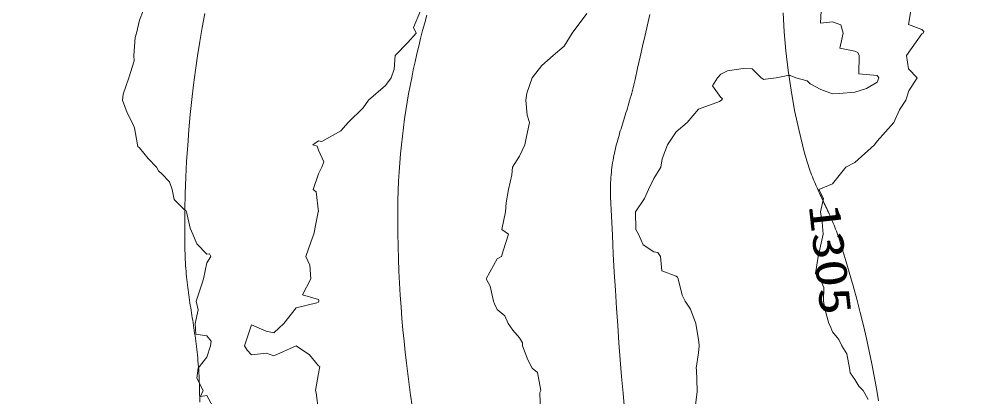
# Model space of a CAD drawing. Units: millimetres at full size, sheet at 1:500; details may follow other scales. Extents: x -209175 to 420500, y 0 to 351151.
# Drawn here: x 77432 to 85958, y 160072 to 163458 of the extents above; entities that cross this region are included whole.
import ezdxf
from ezdxf.enums import TextEntityAlignment as Align

# ---------------------------------------------------------------- set-up
doc = ezdxf.new("R2010")
doc.units = ezdxf.units.MM
doc.header["$LTSCALE"] = 500
for name, color, linetype, lineweight in [('D-BGD-HICN', 7, 'Continuous', 13), ('D-BGD-LWCN', 8, 'Continuous', 13), ('D-BYP-STR8', 5, 'Continuous', 50), ('サーフェス_コンタ作成', 33, 'Continuous', 13)]:
    doc.layers.add(name, color=color, linetype=linetype, lineweight=lineweight)
doc.styles.add('ＭＳ ゴシック', font='')
doc.styles.get('ＭＳ ゴシック').set_extended_font_data('MS Gothic')

msp = doc.modelspace()

# ---------------------------------------------------------------- linework, layer by layer
at = {"layer": 'D-BGD-HICN'}
msp.add_lwpolyline([(79050.4, 160025.9), (79047.9, 160141.1), (79042.9, 160258.3), (79041.2, 160287), (79039.4, 160315.2), (79037.4, 160342.9), (79035.2, 160370.1), (79032.9, 160396.9), (79030.4, 160423.3), (79027.8, 160449.2), (79025.1, 160474.7), (79022.2, 160499.9), (79019.3, 160524.7), (79016.2, 160549.3), (79013.1, 160573.5), (79009.8, 160597.4), (79006.5, 160621.1), (79003.2, 160644.6), (78999.8, 160667.9), (78996.3, 160691), (78992.8, 160713.9), (78989.3, 160736.7), (78985.7, 160759.4), (78982.2, 160782), (78978.6, 160804.5), (78975.1, 160827), (78971.5, 160849.4), (78968, 160871.9), (78964.5, 160894.4), (78961.1, 160916.9), (78957.7, 160939.5), (78954.4, 160962.2), (78951.2, 160985), (78948, 161007.9), (78945, 161031), (78942, 161054.3), (78939.1, 161077.8), (78936.4, 161101.5), (78933.7, 161125.5), (78931.2, 161149.7), (78928.9, 161174.3), (78926.7, 161199.1), (78924.6, 161224.3), (78922.8, 161249.9), (78921.1, 161275.9), (78919.6, 161302.2), (78918.3, 161329), (78917.2, 161356.3), (78916.3, 161384), (78915.6, 161412.3), (78915.2, 161441.1), (78914.6, 161595.5), (78916, 161746.9), (78919.4, 161895.6), (78924.7, 162041.6), (78931.9, 162185.1), (78940.9, 162326.1), (78951.7, 162464.8), (78964.1, 162601.4), (78978.2, 162735.8), (78993.9, 162868.4), (79011.2, 162999.1), (79029.9, 163128.2), (79050, 163255.7), (79071.5, 163381.7), (79094.3, 163506.5)], dxfattribs=at)
at = {"layer": 'D-BGD-LWCN'}
for points in [[(81080.1, 163492.5), (81061.5, 163423.3), (81043.2, 163354), (81025.5, 163284.5), (81008.3, 163214.8), (80991.6, 163144.7), (80975.5, 163074.3), (80960, 163003.3), (80945.2, 162931.8), (80931, 162859.7), (80917.5, 162786.9), (80904.8, 162713.3), (80892.8, 162638.8), (80881.6, 162563.5), (80871.2, 162487.1), (80861.7, 162409.7), (80853.1, 162331.2), (80845.5, 162251.5), (80838.8, 162170.5), (80833, 162088.1), (80828.3, 162004.4), (80824.7, 161919.1), (80822.1, 161832.3), (80820.7, 161743.8), (80820.4, 161653.6), (80821.3, 161537.1), (80823.5, 161422.8), (80826.7, 161310.5), (80831, 161200.1), (80836.4, 161091.6), (80842.7, 160984.9), (80850, 160879.8), (80858.1, 160776.3), (80867, 160674.3), (80876.8, 160573.6), (80887.2, 160474.3), (80898.4, 160376.2), (80910.1, 160279.2), (80922.5, 160183.2), (80935.3, 160088.2), (80948.7, 159993.9)], [(83076.7, 163499.1), (83055, 163406.2), (83033.1, 163311.7), (83011.1, 163215.7), (82988.9, 163117.9), (82966.5, 163018.4), (82944, 162917), (82938.3, 162891.7), (82932.4, 162866.8), (82926.4, 162842.4), (82920.3, 162818.4), (82914.2, 162794.8), (82907.9, 162771.5), (82901.6, 162748.7), (82895.2, 162726.1), (82888.8, 162703.9), (82882.3, 162682), (82875.8, 162660.4), (82869.3, 162639.1), (82862.8, 162617.9), (82856.3, 162597), (82849.8, 162576.3), (82843.4, 162555.8), (82837, 162535.4), (82830.6, 162515.1), (82824.4, 162495), (82818.2, 162474.9), (82812.1, 162454.9), (82806.1, 162435), (82800.3, 162415.1), (82794.5, 162395.2), (82788.9, 162375.3), (82783.5, 162355.4), (82778.2, 162335.4), (82773.1, 162315.3), (82768.1, 162295.1), (82763.4, 162274.9), (82758.9, 162254.4), (82754.6, 162233.9), (82750.5, 162213.1), (82746.7, 162192.2), (82743.1, 162171), (82739.9, 162149.6), (82736.8, 162127.9), (82734.1, 162105.9), (82731.7, 162083.7), (82729.6, 162061.1), (82727.8, 162038.1), (82726.4, 162014.8), (82725.3, 161991.2), (82724.6, 161967.1), (82724.2, 161942.6), (82724.2, 161917.6), (82724.7, 161892.1), (82725.5, 161866.2), (82732.8, 161692.7), (82740.7, 161522.2), (82749.2, 161354.8), (82758.2, 161190.2), (82767.8, 161028.4), (82778, 160869.1), (82788.6, 160712.3), (82799.8, 160557.8), (82811.5, 160405.5), (82823.6, 160255.2), (82836.2, 160106.9), (82849.3, 159960.3)], [(84270.3, 163512.7), (84278.8, 163343.3), (84293.1, 163171.4), (84313.1, 162996.9), (84339.3, 162819.6), (84371.9, 162639.4), (84410.9, 162456), (84456.8, 162269.5), (84462.3, 162248.6), (84468.1, 162228.2), (84473.9, 162208.2), (84479.8, 162188.6), (84485.9, 162169.4), (84492, 162150.6), (84498.3, 162132.1), (84504.6, 162114), (84511.1, 162096.1), (84517.6, 162078.6), (84524.2, 162061.3), (84530.9, 162044.2), (84537.6, 162027.5), (84544.5, 162010.9), (84551.3, 161994.5), (84558.3, 161978.3), (84565.3, 161962.2), (84572.4, 161946.3), (84579.5, 161930.5), (84586.6, 161914.9), (84593.8, 161899.3), (84601, 161883.7), (84608.3, 161868.2), (84615.5, 161852.7), (84622.8, 161837.3), (84630.1, 161821.8), (84637.5, 161806.3), (84644.8, 161790.7), (84652.1, 161775.1), (84659.5, 161759.4), (84666.8, 161743.5), (84674.1, 161727.6), (84681.4, 161711.5), (84688.7, 161695.2), (84695.9, 161678.7), (84703.1, 161662.1), (84710.3, 161645.2), (84717.5, 161628.1), (84724.6, 161610.7), (84731.7, 161593), (84738.7, 161575), (84745.6, 161556.8), (84752.5, 161538.1), (84759.4, 161519.2), (84766.1, 161499.8), (84772.8, 161480.1), (84779.5, 161459.9), (84786, 161439.3), (84824.4, 161313.7), (84860.8, 161190), (84895.1, 161068.1), (84927.5, 160948), (84957.9, 160829.5), (84986.6, 160712.6), (85013.4, 160597.1), (85038.6, 160483), (85062.2, 160370.3), (85084.1, 160258.7), (85104.6, 160148.2), (85123.6, 160038.8)]]:
    msp.add_lwpolyline(points, dxfattribs=at)
at = {"layer": 'D-BYP-STR8'}
msp.add_arc((-66084.1, 65785.4), 168421.1, 23.53508, 58.38333, dxfattribs=at)
at = {"layer": 'サーフェス_コンタ作成'}
for points in [[(79166.2, 159986.2), (79111, 160084.1), (79056.5, 160076.5), (79080.1, 160131), (79021.8, 160241.8), (79034, 160331), (79111, 160430.2), (79145.8, 160531), (79151.4, 160571.4), (79111, 160621.2), (79013.4, 160633.4), (79006.8, 160731), (79033.4, 160853.4), (79018.3, 160931), (79071.6, 161091.6), (79081.3, 161131), (79111, 161273.1), (79148.9, 161331), (79135.4, 161355.4), (79111, 161350.8), (79022.9, 161442.9), (78986.8, 161531), (78963.1, 161583.1), (78930.8, 161731), (78923.4, 161743.4), (78911, 161751.2), (78819.9, 161839.9), (78801.3, 161931), (78778, 161998), (78711, 162071.4), (78679.1, 162099.1), (78660.8, 162131), (78588.4, 162208.4), (78511, 162302.7), (78495.7, 162315.7), (78493.4, 162331), (78464.2, 162484.2), (78444.6, 162531), (78398.9, 162618.9), (78356.8, 162731), (78363.4, 162783.4), (78413, 162931), (78462.3, 163082.3), (78458.2, 163131), (78471, 163291), (78481.8, 163331), (78511, 163446), (78542.2, 163531)], [(81024, 163531), (80961.2, 163381.2), (80985.1, 163331), (80911, 163246.6), (80798.6, 163131), (80787.5, 163007.5), (80762, 162931), (80711, 162862.5), (80558.4, 162731), (80511, 162662.5), (80377, 162531), (80311, 162457.3), (80140.3, 162360.3), (80111, 162367.4), (80061, 162331), (80099.5, 162319.5), (80111, 162283), (80159.1, 162179.1), (80141.4, 162131), (80111, 162071.6), (80062.9, 161931), (80090.9, 161910.9), (80110.5, 161731), (80110, 161730), (80070.8, 161531), (80047.2, 161467.2), (79998.9, 161331), (80034, 161254), (80043.1, 161131), (79967.6, 160987.6), (80111, 160944.1), (80115.8, 160935.8), (80115.9, 160931), (80111, 160920), (80096.5, 160916.5), (79911, 160869.8), (79800.1, 160731), (79711, 160646), (79642.7, 160662.7), (79511, 160719.1), (79450.5, 160531), (79472.2, 160492.2), (79511, 160449.1), (79645.5, 160465.5), (79711, 160440.8), (79911, 160531), (80030.7, 160450.7), (80111, 160350.8), (80124.6, 160344.6), (80121.8, 160331), (80111, 160282.1), (80084.1, 160131), (80089.9, 160109.9), (80111, 159947.2)], [(84608.6, 163531), (84601.9, 163421.9), (84711, 163432.3), (84784.3, 163404.3), (84806, 163331), (84776.3, 163196.3), (84911, 163169.5), (84936.8, 163156.8), (84948.3, 163131), (84945.8, 162965.8), (85111, 162950.7), (85120.4, 162940.4), (85124.3, 162931), (85111, 162892), (85015.8, 162835.8), (84911, 162803.5), (84771.2, 162791.2), (84711, 162788.5), (84605.9, 162825.9), (84511, 162876.5), (84483.7, 162903.7), (84383.7, 162931), (84332.1, 162952.1), (84311, 162952.8), (84206.7, 162931), (84111, 162919.5), (84096, 162916), (84071.7, 162931), (83991.4, 163011.4), (83911, 163014.3), (83772.5, 162992.5), (83711, 162962.6), (83681.4, 162931), (83638.3, 162858.3), (83711, 162756), (83727.3, 162747.3), (83716.7, 162731), (83711, 162727.6), (83700.3, 162720.3), (83511, 162649.3), (83409.6, 162531), (83311, 162446.9), (83235, 162331), (83186, 162206), (83174.7, 162131), (83111, 162028.3), (83063.4, 161931), (83028.6, 161848.6), (82948.1, 161731), (82951.6, 161571.6), (82975.9, 161531), (83016.5, 161436.5), (83111, 161373.3), (83146.4, 161366.4), (83172.9, 161331), (83182.9, 161202.9), (83311, 161154.1), (83324.3, 161144.3), (83329.4, 161131), (83364.2, 160984.2), (83393, 160931), (83439.4, 160859.4), (83486.5, 160731), (83490.8, 160710.8), (83511, 160587), (83516.9, 160536.9), (83518.4, 160531), (83511, 160467.4), (83490.7, 160331), (83494.8, 160314.8), (83498.8, 160131), (83498.8, 160118.8), (83475.9, 159931)], [(82511, 163507.7), (82382.4, 163331), (82311, 163215), (82211.9, 163131), (82111, 163041.2), (82022.9, 162931), (81974.8, 162794.8), (81965.3, 162731), (81977.4, 162597.4), (81999.4, 162531), (81969.6, 162389.6), (81958.4, 162331), (81911, 162228.8), (81848.6, 162131), (81841.2, 162061.2), (81812.2, 161931), (81791.6, 161811.6), (81785, 161731), (81751, 161571), (81811, 161531), (81762.6, 161382.6), (81748.2, 161331), (81711, 161308.5), (81612.6, 161131), (81646.1, 161066.1), (81677.9, 160931), (81685.9, 160905.9), (81711, 160855.6), (81779.8, 160799.8), (81808.7, 160731), (81851.4, 160671.4), (81911, 160602.4), (81938, 160558), (81937.5, 160531), (81984.4, 160404.4), (82022.8, 160331), (82072.5, 160292.5), (82099.6, 160131), (82091.3, 160111.3), (82098.1, 159931)]]:
    msp.add_lwpolyline(points, dxfattribs=at)
at = {"layer": 'サーフェス_コンタ作成', "color": 212}
msp.add_lwpolyline([(85413, 163531), (85390.1, 163410.1), (85511, 163363.8), (85527.2, 163347.2), (85522.8, 163331), (85511, 163323.6), (85373.9, 163131), (85391.7, 163011.7), (85467.3, 162931), (85393.2, 162813.2), (85366.1, 162731), (85311, 162645.1), (85258.4, 162531), (85111, 162364), (85086.6, 162331), (84911, 162171.7), (84830.7, 162131), (84711, 161982), (84587.2, 161931), (84629.8, 161849.8), (84602.6, 161731), (84618.5, 161638.5), (84626.4, 161531), (84604, 161424), (84583.7, 161331), (84557.5, 161177.5), (84600.8, 161131), (84632.2, 161052.2), (84630.8, 160931), (84643, 160863), (84678.7, 160731), (84689.1, 160709.1), (84711, 160656.4), (84765.9, 160585.9), (84795, 160531), (84838, 160458), (84861.7, 160331), (84868.7, 160288.7), (84911, 160227.9), (84947.7, 160167.7), (84985.7, 160131), (85029.8, 160049.8)], dxfattribs=at)

# ---------------------------------------------------------------- texts
at = {"layer": 'サーフェス_コンタ作成', "color": 212, "style": 'ＭＳ ゴシック', "width": 1.3}
msp.add_text('1305', height=282, rotation=276.282, dxfattribs=at).set_placement((84414.1, 161776.3), align=Align.BOTTOM_LEFT)

doc.saveas('drawing.dxf')
